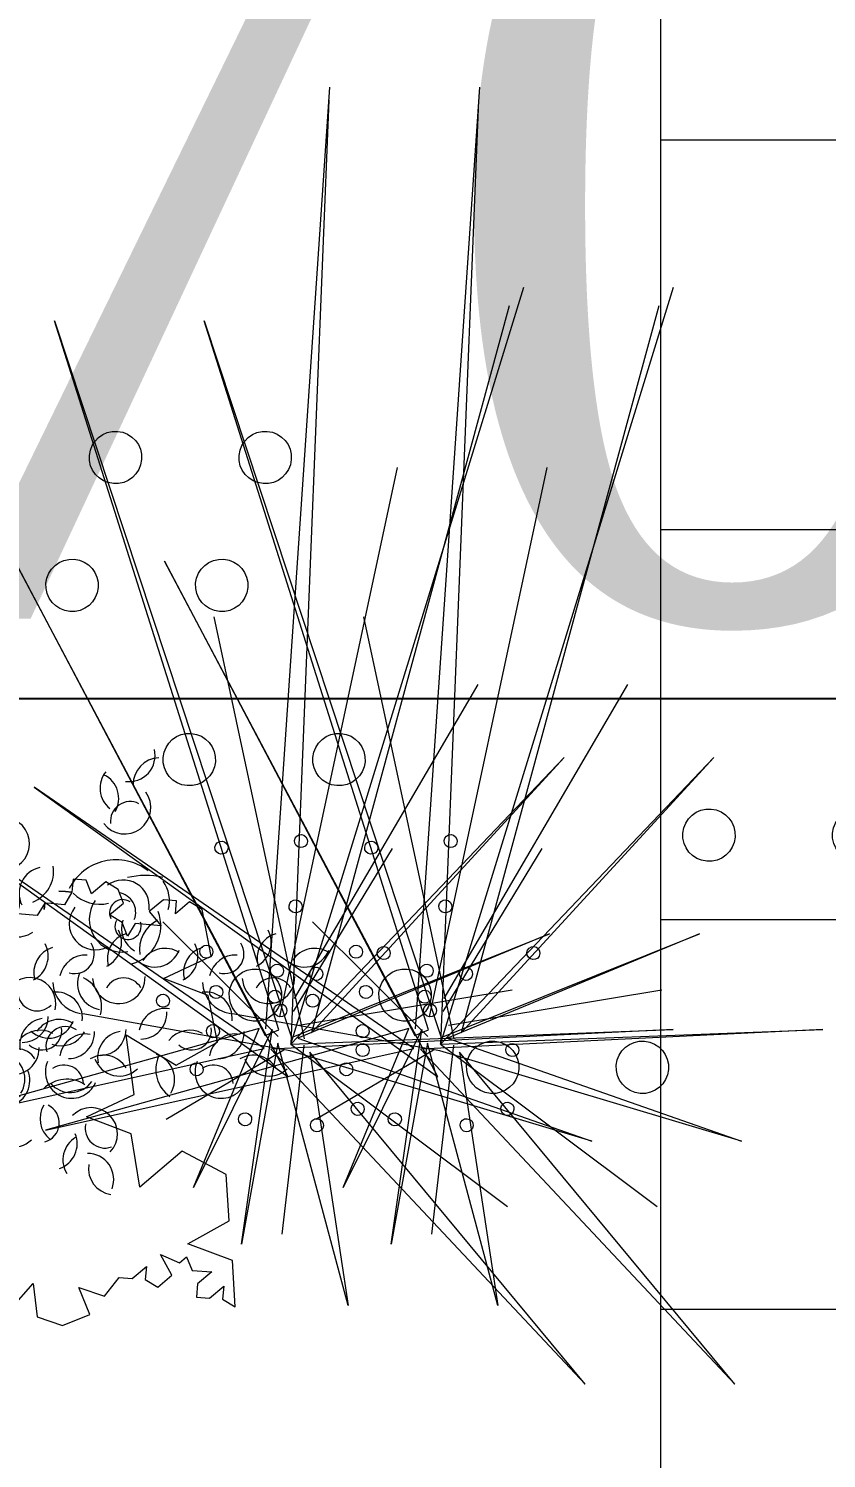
# Model space of a CAD drawing. Header units: metres. Extents: x 0 to 4415, y 1197 to 2590.
# Drawn here: x 1904.1692 to 1904.413, y 1312.1662 to 1312.603 of the extents above; entities that cross this region are included whole.
import ezdxf

# ---------------------------------------------------------------- set-up
doc = ezdxf.new("R2010")
doc.units = ezdxf.units.M
doc.linetypes.add('CONTINU', pattern=[0])
doc.layers.get('DEFPOINTS').update_dxf_attribs({"lineweight": 5})
for name, color, linetype, lineweight in [('00-cote', 7, 'CONTINU', 20), ('gris', 251, 'Continuous', 9), ('vue', 7, 'Continuous', 5)]:
    doc.layers.add(name, color=color, linetype=linetype, lineweight=lineweight)
doc.layers.add('veg', color=7, linetype='Continuous', lineweight=9, true_color=0x61c200)
doc.styles.add('WALIDcotat', font='times.ttf')
doc.dimstyles.new('walid 100', dxfattribs={"dimscale": 0, "dimtxt": 0.25, "dimasz": 0.1, "dimexe": 1.25, "dimexo": 0.625, "dimgap": 0.02, "dimtad": 1, "dimdec": 0, "dimlfac": 100, "dimrnd": 5, "dimtxsty": 'WALIDcotat', "dimblk": 'COTE', "dimcen": 2.5, "dimse1": 1, "dimse2": 1, "dimclrd": 256, "dimclrt": 256, "dimadec": 0, "dimazin": 0, "dimtfac": 1, "dimtdec": 0, "dimtix": 1, "dimtmove": 2, "dimatfit": 3, "dimldrblk": 'COTE', "dimfxl": 1.25, "dimarcsym": 0})

# ---------------------------------------------------------------- blocks, each defined once
blk = doc.blocks.new('Plantes')
for p, q in [((-0.5796, 1.7132), (-0.238, 1.2957)), ((-0.189, 1.2913), (-0.5796, 1.7132)), ((-0.2838, 1.6127), (-0.1979, 1.2839)), ((-0.238, 1.2957), (-0.2838, 1.6127)), ((-0.2306, 1.2868), (-0.2012, 1.523)), ((-0.1979, 1.2839), (-0.1508, 1.535)), ((-0.1508, 1.535), (-0.1912, 1.2668)), ((-0.2142, 1.2853), (-0.4842, 1.4906)), ((-0.1912, 1.2668), (-0.0912, 1.4638)), ((-0.0912, 1.4638), (-0.1748, 1.2653)), ((-0.5902, 1.4095), (-0.2135, 1.2935)), ((-0.2231, 1.2779), (-0.5902, 1.4095)), ((-0.2053, 1.2928), (-0.0577, 1.3784)), ((0.281, 1.3894), (-0.1808, 1.2906)), ((-0.1748, 1.2653), (0.281, 1.3894)), ((-0.2106, 1.3262), (0.1269, 0.6784)), ((0.2921, 0.9601), (-0.2106, 1.3262)), ((-0.6932, 1.2704), (-0.189, 1.2913)), ((-0.2135, 1.2935), (0.0458, 1.2456)), ((-0.1808, 1.2906), (0.2921, 0.9601)), ((-0.2142, 1.2853), (-0.6932, 1.2704)), ((-0.559, 0.929), (-0.2142, 1.2853)), ((-0.2402, 1.2712), (-0.559, 0.929)), ((-0.5393, 1.1496), (-0.2231, 1.2779)), ((-0.215, 1.2771), (-0.5393, 1.1496)), ((-0.2142, 1.2853), (-0.5127, 0.3401)), ((-0.4942, 0.3632), (-0.2402, 1.2712)), ((-0.2702, 0.1044), (-0.2142, 1.2853)), ((-0.2313, 1.2786), (-0.122, 0.75)), ((0.0754, 0.3782), (-0.215, 1.2771)), ((-0.1986, 1.2757), (-0.055, 1.1311)), ((0.1269, 0.6784), (-0.1823, 1.2742)), ((-0.2246, 1.2615), (-0.4919, 1.2195)), ((-0.183, 1.2661), (-0.2717, 0.088)), ((-0.1993, 1.2675), (0.0754, 0.3782)), ((-0.2008, 1.2512), (-0.3527, 0.5647)), ((-0.2179, 1.2445), (-0.3431, 1.0415)), ((-0.2193, 1.2281), (-0.4519, 0.8371)), ((0.0011, -1.8388), (-0.0331, -1.8522)), ((0.033, -1.8499), (0.0011, -1.8388)), ((-0.215, -1.8607), (-0.212, -1.9186)), ((-0.1994, -1.8703), (-0.215, -1.8607)), ((-0.0331, -1.8522), (-0.0197, -1.8863)), ((0.0375, -1.8914), (0.033, -1.8499)), ((-0.2009, -1.8866), (-0.1994, -1.8703)), ((-0.1831, -1.8718), (-0.2009, -1.8866)), ((-0.1667, -1.8732), (-0.1831, -1.8718)), ((-0.1682, -1.8896), (-0.1667, -1.8732)), ((-0.0516, -1.8752), (-0.0701, -1.8983)), ((-0.0197, -1.8863), (-0.0516, -1.8752)), ((0.065, -1.8609), (0.0375, -1.8914)), ((-0.186, -1.9044), (-0.1682, -1.8896)), ((-0.1184, -1.8858), (-0.1362, -1.9006)), ((-0.1028, -1.8954), (-0.1184, -1.8858)), ((-0.1043, -1.9117), (-0.1028, -1.8954)), ((-0.1615, -1.9066), (-0.186, -1.9044)), ((-0.1548, -1.9237), (-0.1615, -1.9066)), ((-0.1362, -1.9006), (-0.1221, -1.9266)), ((-0.0865, -1.8968), (-0.1043, -1.9117)), ((-0.0701, -1.8983), (-0.0865, -1.8968)), ((-0.212, -1.9186), (-0.1562, -1.94)), ((-0.1459, -1.9163), (-0.1548, -1.9237)), ((-0.1221, -1.9266), (-0.1459, -1.9163)), ((-0.1562, -1.94), (-0.2082, -1.9683)), ((-0.2082, -1.9683), (-0.2051, -2.0263)), ((-0.1501, -2.0559), (-0.0967, -2.0112)), ((-0.0967, -2.0112), (-0.0862, -2.0781)), ((-0.2051, -2.0263), (-0.1501, -2.0559)), ((-0.0862, -2.0781), (-0.0305, -2.0995)), ((-0.0305, -2.0995), (-0.0906, -2.1271)), ((-0.0906, -2.1271), (-0.0808, -2.2021)), ((-0.1432, -2.1636), (-0.1952, -2.1919)), ((-0.0808, -2.2021), (-0.1432, -2.1636)), ((-0.1952, -2.1919), (-0.1839, -2.2505)), ((-0.1839, -2.2505), (-0.1282, -2.272)), ((-0.1282, -2.272), (-0.1883, -2.2995)), ((-0.1883, -2.2995), (-0.1771, -2.3582)), ((-0.0932, -2.341), (-0.0836, -2.3254)), ((-0.0836, -2.3254), (-0.0768, -2.3424)), ((-0.1259, -2.3381), (-0.0932, -2.341)), ((-0.111, -2.3559), (-0.1259, -2.3381)), ((-0.0768, -2.3424), (-0.0612, -2.3521)), ((-0.1771, -2.3582), (-0.1615, -2.3678)), ((-0.1615, -2.3678), (-0.1437, -2.3529)), ((-0.1437, -2.3529), (-0.1451, -2.3693)), ((-0.1288, -2.3707), (-0.111, -2.3559)), ((-0.0612, -2.3521), (-0.079, -2.3669)), ((0.0197, -2.3675), (0.0294, -2.3519)), ((0.0205, -2.3594), (0.0197, -2.3675)), ((0.0197, -2.3675), (0.0205, -2.3594)), ((0.0294, -2.3519), (0.0539, -2.3541)), ((-0.1451, -2.3693), (-0.1288, -2.3707)), ((-0.079, -2.3669), (-0.0723, -2.384)), ((-0.0567, -2.3936), (-0.0389, -2.3788)), ((-0.0389, -2.3788), (-0.0322, -2.3958)), ((-0.0144, -2.381), (-0.0048, -2.3653)), ((-0.0048, -2.3653), (0.0034, -2.3661)), ((-0.0048, -2.3653), (-0.0048, -2.3653)), ((0.0034, -2.3661), (0.0116, -2.3668)), ((0.0034, -2.3661), (0.0034, -2.3661)), ((0.0034, -2.3661), (0.0034, -2.3661)), ((0.0116, -2.3668), (0.0197, -2.3675)), ((-0.0723, -2.384), (-0.0567, -2.3936)), ((-0.0322, -2.3958), (-0.0159, -2.3973)), ((-0.0159, -2.3973), (-0.0151, -2.3891)), ((-0.0151, -2.3891), (-0.0144, -2.381)), ((-0.0062, -2.3817), (-0.0144, -2.381)), ((-0.0144, -2.381), (-0.0062, -2.3817)), ((0.0019, -2.3824), (-0.0062, -2.3817)), ((-0.0062, -2.3817), (0.0019, -2.3824))]:
    blk.add_line(p, q)
at = {"color": 97}
for p, q in [((-0.215, 1.2771), (-0.215, 1.2771)), ((-0.1823, 1.2742), (-0.1993, 1.2675))]:
    blk.add_line(p, q, dxfattribs=at)
at = {"color": 72}
for centre, major_axis, start_param, end_param in [((0.1947, 1.4382), (0.0232, 0.0232), 5.338948, 6.909744), ((0.2289, 1.4517), (0.0232, 0.0232), 1.987916, 3.925231), ((0.2743, 1.4064), (0.0232, 0.0232), 1.115251, 2.738407), ((0.2267, 1.4271), (0.0232, 0.0232), 4.466283, 6.03708), ((0.2238, 1.3945), (0.0232, 0.0232), 1.58649, 4.710629), ((0.2067, 1.3878), (0.0174, 0.0174), 5.251682, 7.398437), ((-0.2463, 1.387), (0.0058, 0.0058), 2.267169, 8.550354), ((0.2884, 1.3805), (0.0174, 0.0174), 1.045438, 3.471446), ((0.255, 1.3752), (0.0232, 0.0232), 4.954976, 6.386146), ((0.3211, 1.3775), (0.0232, 0.0232), 5.862547, 7.817316), ((-0.1564, 1.379), (0.0058, 0.0058), 2.267169, 8.550354), ((-0.2975, 1.3669), (0.0058, 0.0058), 2.267169, 8.550354), ((0.0605, 1.3184), (0.0232, 0.0232), 5.077149, 8.218741), ((0.1518, 1.3268), (0.0232, 0.0232), 1.79593, 3.611072), ((0.1014, 1.3148), (0.029, 0.029), 5.077149, 6.455959), ((0.2492, 1.3098), (0.0232, 0.0232), 6.194159, 8.009302), ((0.3331, 1.3271), (0.0232, 0.0232), 1.115251, 2.738407), ((-0.0962, 1.316), (0.0058, 0.0058), 2.267169, 8.550354), ((0.0004, 1.2909), (0.0232, 0.0232), 5.862547, 7.817316), ((0.0701, 1.3341), (0.0174, 0.0174), 2.406795, 4.536097), ((0.2543, 1.367), (0.029, 0.029), 3.331819, 4.710629), ((0.0204, 1.3303), (0.0232, 0.0232), 2.895487, 4.466283), ((0.3212, 1.2869), (0.0232, 0.0232), 5.530934, 8.672527), ((-0.3041, 1.2933), (0.0058, 0.0058), 2.267169, 8.550354), ((0.0643, 1.2687), (0.0232, 0.0232), 0.783639, 2.389342), ((0.0427, 1.3036), (0.0232, 0.0232), 3.750698, 5.321495), ((0.097, 1.2658), (0.0174, 0.0174), 0.0506, 2.476608), ((0.2121, 1.2637), (0.0232, 0.0232), 0.783639, 2.336982), ((0.1823, 1.2993), (0.0232, 0.0232), 4.064858, 5.688014), ((0.2551, 1.2846), (0.0174, 0.0174), 3.331819, 5.77528), ((0.2797, 1.2824), (0.0232, 0.0232), 4.064858, 5.688014), ((0.3153, 1.3122), (0.0174, 0.0174), 2.86058, 4.989882), ((-0.1169, 1.2684), (0.0058, 0.0058), 2.267169, 8.550354), ((0.0999, 1.2985), (0.0232, 0.0232), 3.401633, 4.832803), ((0.1609, 1.2436), (0.0232, 0.0232), 0.783639, 2.389342), ((0.2604, 1.2512), (0.0232, 0.0232), 0.41712, 1.865743), ((0.276, 1.2416), (0.0232, 0.0232), 0.033147, 1.987916), ((0.3094, 1.2468), (0.0232, 0.0232), 0.783639, 2.336982), ((0.0792, 1.2509), (0.0232, 0.0232), 2.249715, 4.064858), ((0.1304, 1.271), (0.0232, 0.0232), 3.750698, 5.321495), ((0.2633, 1.2839), (0.0232, 0.0232), 3.349273, 4.920069), ((-0.2015, 1.243), (0.0058, 0.0058), 2.267169, 8.550354), ((-0.0545, 1.2299), (0.0058, 0.0058), 2.267169, 8.550354), ((0.0421, 1.2048), (0.029, 0.029), 5.530934, 6.909744), ((0.2508, 1.2356), (0.029, 0.029), 2.110089, 3.453992), ((0.207, 1.2065), (0.0232, 0.0232), 5.094602, 6.909744), ((0.2998, 1.2312), (0.0232, 0.0232), 2.110089, 5.234228), ((0.2902, 1.2156), (0.0174, 0.0174), 5.705467, 7.852222), ((-0.1948, 1.2259), (0.0058, 0.0058), 2.267169, 8.550354), ((-0.1213, 1.2194), (0.0058, 0.0058), 2.267169, 8.550354), ((0.0005, 1.2003), (0.0232, 0.0232), 5.530934, 8.672527), ((-0.2468, 1.1976), (0.0058, 0.0058), 2.267169, 8.550354), ((-0.1977, 1.1933), (0.0058, 0.0058), 2.267169, 8.550354), ((-0.0054, 1.2255), (0.0174, 0.0174), 2.86058, 4.989882), ((0.0741, 1.1937), (0.0232, 0.0232), 4.204484, 5.77528), ((0.1216, 1.173), (0.0232, 0.0232), 1.237424, 2.843127), ((-0.0447, 1.1549), (0.0232, 0.0232), 0.033147, 1.987916), ((-0.018, 1.1772), (0.0232, 0.0232), 4.204484, 5.77528), ((0.0296, 1.1565), (0.0232, 0.0232), 1.237424, 2.843127), ((0.0556, 1.1706), (0.0174, 0.0174), 0.504386, 2.930394), ((0.0421, 1.2048), (0.0232, 0.0232), 3.855418, 5.286588), ((0.1841, 1.1345), (0.0348, 0.0348), 1.045438, 2.720954), ((-0.3314, 1.1722), (0.0058, 0.0058), 2.267169, 8.550354), ((-0.1093, 1.1689), (0.0058, 0.0058), 2.267169, 8.550354), ((-0.0574, 1.1972), (0.0232, 0.0232), 3.349273, 4.920069), ((0.1209, 1.1648), (0.029, 0.029), 4.379017, 5.635654), ((0.1514, 1.1374), (0.0232, 0.0232), 5.181868, 6.543225), ((0.1834, 1.1263), (0.029, 0.029), 4.885162, 7.241357), ((0.2168, 1.1315), (0.0232, 0.0232), 4.815349, 7.572969), ((0.1759, 1.1352), (0.0116, 0.0116), 5.024789, 8.95178), ((0.3141, 1.1146), (0.0232, 0.0232), 6.106893, 7.677689), ((-0.2214, 1.113), (0.0058, 0.0058), 2.267169, 8.550354), ((0.1648, 1.1032), (0.029, 0.029), 2.075182, 2.982754), ((0.1819, 1.11), (0.0232, 0.0232), 2.214809, 4.55355), ((0.1908, 1.1174), (0.0174, 0.0174), 1.970463, 3.768152), ((0.1826, 1.1181), (0.0116, 0.0116), 3.314366, 5.949813), ((0.2102, 1.058), (0.0348, 0.0348), 0.015694, 0.993078), ((0.3097, 1.0656), (0.029, 0.029), 1.150158, 2.511515), ((0.2792, 1.093), (0.0232, 0.0232), 4.134671, 5.949813), ((0.1543, 1.1701), (0.0696, 0.0696), 3.698339, 4.152124), ((0.1908, 1.1174), (0.0464, 0.0464), 3.262006, 5.024789), ((0.3313, 1.0307), (0.0232, 0.0232), 1.150158, 4.274297), ((-0.2287, 1.0313), (0.0058, 0.0058), 2.267169, 8.550354), ((-0.1292, 1.0389), (0.0058, 0.0058), 2.267169, 8.550354), ((0.1791, 0.9867), (0.0232, 0.0232), 6.141799, 9.265939), ((0.1724, 1.0037), (0.0174, 0.0174), 3.453992, 5.600747), ((0.2193, 0.9748), (0.0232, 0.0232), 1.830836, 3.453992), ((0.177, 0.9622), (0.0232, 0.0232), 4.815349, 6.386146), ((0.1354, 0.9576), (0.0232, 0.0232), 3.942685, 5.513481), ((0.1733, 0.9213), (0.0232, 0.0232), 0.644012, 2.581328)]:
    blk.add_ellipse(centre, major_axis=major_axis, ratio=1, start_param=start_param, end_param=end_param, dxfattribs=at)
at = {"color": 10}
for centre in [(-0.4668, 1.3161), (-0.1703, 1.2237), (-0.7396, 1.0275), (-0.0896, 0.9283), (0.0556, 0.7094)]:
    blk.add_ellipse(centre, major_axis=(0.0232, 0.0232), ratio=1, start_param=2.267169, end_param=8.550354, dxfattribs=at)
at = {"color": 50}
blk.add_ellipse((0.0001, 0.5497), major_axis=(0.0232, 0.0232), ratio=1, start_param=2.267169, end_param=8.550354, dxfattribs=at)
blk = doc.blocks.new('COTE')
at = {"ltscale": 0.05}
h = blk.add_hatch(color=256, dxfattribs=at)
edge = h.paths.add_edge_path()
edge.add_arc((0, 0), 0.25, 0, 360)
for p, q in [((0, -1), (0, 1)), ((1, 0), (-1, 0))]:
    blk.add_line(p, q)
blk.add_circle((0, 0), 0.25)
blk = doc.blocks.new('*D272')
at = {"layer": '00-cote', "lineweight": -2, "ltscale": 0.1, "transparency": 16777216}
blk.add_line((1903.93722, 1313.02514), (1904.16767, 1309.22443), dxfattribs=at)
at = {"layer": 'DEFPOINTS', "color": 0, "ltscale": 0.1, "transparency": 16777216}
for p in [(1903.93117, 1313.12496), (1904.17372, 1309.12462), (1904.17372, 1309.12462)]:
    blk.add_point(p, dxfattribs=at)
at = {"layer": '00-cote', "lineweight": -2, "ltscale": 0.1, "transparency": 16777216, "xscale": 0.1, "yscale": 0.1, "zscale": 0.1}
for p, rotation in [((1903.93117, 1313.12496), 93.46966074430999), ((1904.17372, 1309.12462), 273.46966074431)]:
    blk.add_blockref('COTE', p, dxfattribs=dict(at, rotation=rotation))
at = {"layer": '00-cote', "ltscale": 0.1, "transparency": 16777216, "insert": (1904.19934, 1311.13369), "char_height": 0.25, "attachment_point": 5, "rotation": 273.4697, "style": 'WALIDcotat'}
blk.add_mtext('400', dxfattribs=at)
blk = doc.blocks.new('*D303')
at = {"layer": '00-cote', "lineweight": -2, "ltscale": 0.1, "transparency": 16777216}
blk.add_line((1904.03117, 1312.39839), (1904.55075, 1312.39839), dxfattribs=at)
at = {"layer": 'DEFPOINTS', "color": 0, "ltscale": 0.1, "transparency": 16777216}
for p in [(1904.65075, 1313.76661), (1903.93117, 1313.41661), (1904.65075, 1312.39839)]:
    blk.add_point(p, dxfattribs=at)
at = {"layer": '00-cote', "lineweight": -2, "ltscale": 0.1, "transparency": 16777216, "xscale": 0.1, "yscale": 0.1, "zscale": 0.1}
for p, rotation in [((1903.93117, 1312.39839), 179.9999997985113), ((1904.65075, 1312.39839), 359.9999997985113)]:
    blk.add_blockref('COTE', p, dxfattribs=dict(at, rotation=rotation))
at = {"layer": '00-cote', "ltscale": 0.1, "transparency": 16777216, "insert": (1904.29096, 1312.54591), "char_height": 0.25, "attachment_point": 5, "rotation": 360, "style": 'WALIDcotat'}
blk.add_mtext('70', dxfattribs=at)
blk = doc.blocks.new('*D318')
at = {"layer": '00-cote', "lineweight": -2, "ltscale": 0.1, "transparency": 16777216}
blk.add_line((1925.38409, 1310.89956), (1897.28173, 1310.89956), dxfattribs=at)
at = {"layer": 'DEFPOINTS', "color": 0, "ltscale": 0.1, "transparency": 16777216}
for p in [(1897.18173, 1312.39839), (1925.48409, 1312.39839), (1897.18173, 1310.89956)]:
    blk.add_point(p, dxfattribs=at)
at = {"layer": '00-cote', "lineweight": -2, "ltscale": 0.1, "transparency": 16777216, "xscale": 0.1, "yscale": 0.1, "zscale": 0.1}
for p, rotation in [((1897.18173, 1310.89956), 179.9999998187384), ((1925.48409, 1310.89956), 359.9999998187384)]:
    blk.add_blockref('COTE', p, dxfattribs=dict(at, rotation=rotation))
at = {"layer": '00-cote', "ltscale": 0.1, "transparency": 16777216, "insert": (1911.33291, 1311.04672), "char_height": 0.25, "attachment_point": 5, "rotation": 360, "style": 'WALIDcotat'}
blk.add_mtext('2830', dxfattribs=at)
blk = doc.blocks.new('*D320')
at = {"layer": '00-cote', "lineweight": -2, "ltscale": 0.1, "transparency": 16777216}
blk.add_line((1904.03117, 1311.31981), (1908.01234, 1311.31981), dxfattribs=at)
at = {"layer": 'DEFPOINTS', "color": 0, "ltscale": 0.1, "transparency": 16777216}
for p in [(1908.11234, 1313.41661), (1903.93117, 1313.12496), (1908.11234, 1311.31981)]:
    blk.add_point(p, dxfattribs=at)
at = {"layer": '00-cote', "lineweight": -2, "ltscale": 0.1, "transparency": 16777216, "xscale": 0.1, "yscale": 0.1, "zscale": 0.1, "rotation": 180}
blk.add_blockref('COTE', (1903.93117, 1311.31981), dxfattribs=at)
at = {"layer": '00-cote', "lineweight": -2, "ltscale": 0.1, "transparency": 16777216, "xscale": 0.1, "yscale": 0.1, "zscale": 0.1}
blk.add_blockref('COTE', (1908.11234, 1311.31981), dxfattribs=at)
at = {"layer": '00-cote', "ltscale": 0.1, "transparency": 16777216, "insert": (1906.02176, 1311.46697), "char_height": 0.25, "attachment_point": 5, "style": 'WALIDcotat'}
blk.add_mtext('420', dxfattribs=at)

msp = doc.modelspace()

# ---------------------------------------------------------------- hatches: boundary and pattern name
at = {"layer": 'gris'}
h = msp.add_hatch(dxfattribs=at)
h.set_pattern_fill('GRATE', color=256, scale=0.15)
h.set_pattern_definition([(360, (545.79096, 18.24039), (3e-17, 0.1190625), []), (90, (545.79096, 18.2404), (-0.47625, 1e-16), [])])
h.paths.add_polyline_path([(1913.86236, 1314.33626), (1911.71234, 1314.33399), (1911.71234, 1314.23399), (1910.72909, 1314.23399), (1910.72909, 1314.21399), (1908.62909, 1314.21399), (1908.62909, 1314.23399), (1908.11234, 1314.23399), (1908.11234, 1312.91661), (1906.60913, 1312.91661), (1906.60913, 1312.89661), (1905.13913, 1312.89661), (1905.13913, 1312.91661), (1904.36234, 1312.91661), (1904.36234, 1312.11668), (1913.86234, 1312.09421)])

# ---------------------------------------------------------------- linework, layer by layer
at = {"layer": 'vue'}
msp.add_line((1904.36234, 1313.41661), (1904.36234, 1309.3865), dxfattribs=at)
msp.add_lwpolyline([(1903.93117, 1313.41661), (1904.36234, 1313.41661), (1904.36234, 1309.3865), (1903.93117, 1309.3865)], close=True, dxfattribs=at)

# ---------------------------------------------------------------- block references
at = {"layer": 'veg', "ltscale": 0.1, "xscale": 0.2441011966847084, "yscale": 0.2441011966847084, "zscale": 0.2441011966847084, "rotation": 180.4021974327811}
for p in [(1904.19482, 1312.60615), (1904.19482, 1312.60615), (1904.24057, 1312.60615), (1904.183, 1311.758), (1904.183, 1311.758)]:
    msp.add_blockref('Plantes', p, dxfattribs=at)

# ---------------------------------------------------------------- dimensions: what is measured, and where the dimension line sits
at = {"layer": '00-cote', "ltscale": 0.1}
for base, p1, p2, picture, middle in [((1904.65075, 1312.39839), (1903.93117, 1313.41661), (1904.65075, 1313.76661), '*D303', (1904.29096, 1312.54591)), ((1908.11234, 1311.31981), (1903.93117, 1313.12496), (1908.11234, 1313.41661), '*D320', (1906.02176, 1311.46697))]:
    dim = msp.add_linear_dim(base=base, p1=p1, p2=p2, angle=180, dimstyle='walid 100', override={"dimscale": 1, "dimfxl": 0}, dxfattribs=at)
    dim.commit()
    dim.dimension.update_dxf_attribs({"geometry": picture, "text_midpoint": middle})
for p1, p2, distance, picture, middle in [((1903.93117, 1313.12496), (1904.17372, 1309.12462), 0, '*D272', (1904.19934, 1311.13369)), ((1925.48409, 1312.39839), (1897.18173, 1312.39839), 1.49883, '*D318', (1911.33291, 1311.04672))]:
    dim = msp.add_aligned_dim(p1=p1, p2=p2, distance=distance, dimstyle='walid 100', override={"dimscale": 1, "dimfxl": 0}, dxfattribs=at)
    dim.commit()
    dim.dimension.update_dxf_attribs({"geometry": picture, "text_midpoint": middle})

doc.saveas('drawing.dxf')
